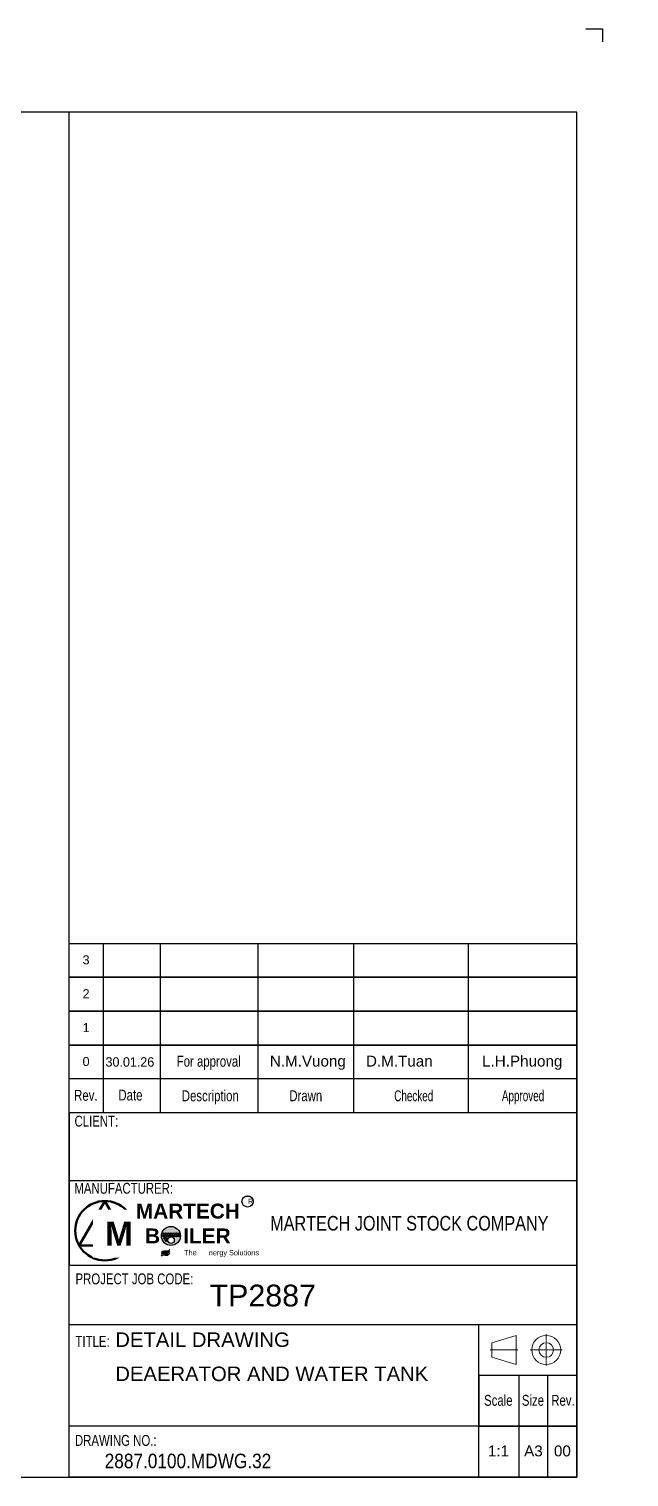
# Model space of a CAD drawing. Header units: millimetres. Extents: x -46397 to 283259, y -8690 to 23983.
# Drawn here: x 239388 to 240677, y -2353 to 756 of the extents above; entities that cross this region are included whole.
import ezdxf
from ezdxf import colors
from ezdxf.entities.mleader import LeaderData, LeaderLine
from ezdxf.enums import TextEntityAlignment as Align
from ezdxf.math import Vec2, Vec3

# ---------------------------------------------------------------- set-up
doc = ezdxf.new("R2010")
doc.units = ezdxf.units.MM
doc.linetypes.add('CENTER', pattern=[2, 1.25, -0.25, 0.25, -0.25])
for name, color, linetype, lineweight in [('DAM_8', 1, 'Continuous', 25), ('DCenterline8', 8, 'CENTER', 5), ('Dtext', 255, 'Continuous', 20)]:
    doc.layers.add(name, color=color, linetype=linetype, lineweight=lineweight)
doc.styles.add('Chu va so', font='arial.ttf')
doc.styles.get("Standard").update_dxf_attribs({"font": 'isocp.shx', "width": 0.8})
doc.styles.add('TCVN', font='arial.ttf')
doc.styles.add('TEXT', font='arial.ttf', dxfattribs={"height": 124})

# ---------------------------------------------------------------- blocks, each defined once
blk = doc.blocks.new('_Dot')
at = {"color": 0, "linetype": 'ByBlock', "lineweight": -2}
blk.add_line((-0.5, 0), (-1, 0), dxfattribs=at)
at = {"color": 0, "linetype": 'ByBlock', "const_width": 0.5}
blk.add_lwpolyline([(-0.25, 0, 1), (0.25, 0, 1)], format="xyb", close=True, dxfattribs=at)
blk = doc.blocks.new('*U1843')
at = {"lineweight": 25}
for p, q in [((3803.5, 1261.2, 0), (3803.5, 860.8, 0)), ((3938.4, 1261.2, 0), (3938.4, 860.8, 0.1)), ((4169.5, 1261.2, 0), (4169.5, 860.8, 0.1)), ((4396.1, 1261.2, 0), (4396.1, 860.8, 0.1)), ((4667, 1261.2, 0), (4667, 860.8, 0.1)), ((3723.4, 701.2), (4924.5, 701.2)), ((4787.6, 240.2, 0), (4787.6, 0)), ((4856.2, 0), (4856.2, 240.2, 0))]:
    blk.add_line(p, q, dxfattribs=at)
at = {"lineweight": 25, "elevation": -0.1}
blk.add_lwpolyline([(4945.4, 3422.5), (4985.2, 3422.5), (4985.2, 3391.8)], dxfattribs=at)
at = {"lineweight": 25}
for points in [[(0, 0), (4924.5, 0), (4924.5, 3225.8), (0, 3225.8)], [(0, 0), (3723.4, 0), (3723.4, 3225.8), (0, 3225.8)], [(3723.4, 1261.2), (4924.5, 1261.2), (4924.5, 0), (3723.4, 0)], [(3723.4, 1261.2), (4924.5, 1261.2), (4924.5, 1181.1), (3723.4, 1181.1)], [(3723.4, 1181.1), (4924.5, 1181.1), (4924.5, 1101), (3723.4, 1101)], [(3723.4, 1101), (4924.5, 1101), (4924.5, 1020.9), (3723.4, 1020.9)], [(3723.4, 1020.9), (4924.5, 1020.9), (4924.5, 940.9), (3723.4, 940.9)], [(3723.4, 500.5), (4924.5, 500.5), (4924.5, 860.8), (3723.4, 860.8)], [(3723.4, 360.3), (4924.5, 360.3), (4924.5, 120.1), (3723.4, 120.1)], [(4692.3, 360.3), (4924.5, 360.3), (4924.5, 0), (4692.3, 0)]]:
    blk.add_lwpolyline(points, close=True, dxfattribs=at)
at = {"lineweight": 50}
blk.add_lwpolyline([(3807.9, 652.2), (3747.3, 547.1), (3868.6, 547.1)], close=True, dxfattribs=at)
at = {"color": 2, "lineweight": 20, "elevation": 0}
blk.add_lwpolyline([(4723.4, 283.1), (4781.3, 266), (4781.3, 334.6), (4723.4, 317.4)], close=True, dxfattribs=at)
at = {"lineweight": 25, "elevation": 0}
blk.add_lwpolyline([(4692.3, 120.1), (4924.5, 120.1), (4924.5, 240.2), (4692.3, 240.2)], close=True, dxfattribs=at)
at = {"lineweight": 50}
blk.add_circle((3807.9, 582.2), 70.1, dxfattribs=at)
at = {"color": 2, "lineweight": 20}
for radius in [34.3, 17.2]:
    blk.add_circle((4852, 300.3, 0), radius, dxfattribs=at)
at = {"layer": 'DCenterline8', "lineweight": 0, "ltscale": 2}
for p, q in [((4852, 338, 0), (4852, 262.5, 0)), ((4814.2, 300.3, 0), (4889.7, 300.3, 0))]:
    blk.add_line(p, q, dxfattribs=at)
at = {"layer": 'DCenterline8', "lineweight": 0}
blk.add_line((4719.6, 300.3, 0), (4784.5, 300.3, 0), dxfattribs=at)
at = {"color": 5, "style": 'Chu va so'}
for s, height, width, p in [('For approval', 25.738, 0.75, (4053.6, 969.8, 0)), ('Rev.', 25.74, 0.75, (3763, 889.3)), ('Date', 25.74, 0.75, (3868.4, 890, 0)), ('Description', 25.738, 0.75, (4057.3, 888.3, 0)), ('Drawn', 25.74, 0.75, (4283.2, 888.3, 0)), ('Checked', 25.74, 0.65, (4538.6, 888.2)), ('Approved', 25.74, 0.65, (4797.2, 888.3, 0)), ('CLIENT:', 25.74, 0.75, (3787.8, 828.3, 0.2)), ('PROJECT JOB CODE:', 25.738, 0.75, (3877.8, 455.5)), ('TITLE:', 25.74, 0.75, (3778.8, 307.7, 0.2)), ('Scale', 25.74, 0.75, (4738.7, 168.4, 0)), ('Size', 25.74, 0.75, (4820.6, 168.4, 0)), ('Rev. ', 25.74, 0.75, (4895.4, 168.4, 0)), ('DRAWING NO.:', 25.738, 0.75, (3833.7, 73.7, 0.2))]:
    blk.add_text(s, height=height, dxfattribs=dict(at, width=width)).set_placement(p, align=Align.CENTER)
at = {"color": 5, "lineweight": 25, "insert": (4131.5, 599.6, 0), "char_height": 34.317, "width": 793.303, "attachment_point": 4, "style": 'Chu va so'}
blk.add_mtext('\\pxqc;{\\W0.8;MARTECH JOINT STOCK COMPANY}', dxfattribs=at)
at = {"layer": 'Dtext', "ltscale": 0.1}
for tag, p, height, style in [('REV_3', (3755.1, 1211.6), 21.4, 'TCVN'), ('FOR_APPROVAL3', (3969.6, 1210.1, -0.2), 25.7, 'TCVN'), ('REV_2', (3755.1, 1131.5), 21.4, 'TCVN'), ('FOR_APPROVAL2', (3969.6, 1130, -0.2), 25.7, 'TCVN'), ('REV_1', (3755.1, 1051.5), 21.4, 'TCVN'), ('FOR_APPROVAL1', (3969.6, 1050, -0.2), 25.7, 'TCVN'), ('REV_0', (3755.1, 971.4), 21.4, 'TCVN'), ('NGUOI_VE', (4198.1, 970.3, -0.2), 25.7, 'TCVN'), ('NGUOI_KIEM_2', (4425.6, 970.3, -0.2), 25.7, 'TCVN'), ('NGUOI_DUYET', (4700.3, 970.3, -0.2), 25.7, 'TCVN'), ('1.1_A4', (4714.1, 48.8, -0.2), 25.7, 'Chu va so'), ('A4_A4', (4799.7, 48.8, -0.2), 25.7, 'Chu va so'), ('REV.', (4870.3, 48.8, -0.2), 25.7, 'Chu va so')]:
    blk.add_attdef(tag, p, '', height=height, dxfattribs=dict(at, style=style))
for tag, p, height, style, width in [('NGAY_REV03', (3809.5, 1210.1, -0.2), 22.3, 'TCVN', 0.95), ('NGAY_REV02', (3809.5, 1130, -0.2), 22.3, 'TCVN', 0.95), ('NGAY_REV01', (3809.5, 1050, -0.2), 22.3, 'TCVN', 0.95), ('NGAY_REV0', (3809.5, 969.9, -0.2), 22.3, 'TCVN', 0.95), ('DWD.NO', (3807.5, 20.9, -0.2), 34.3, 'Chu va so', 0.85)]:
    blk.add_attdef(tag, p, '', height=height, dxfattribs=dict(at, style=style, width=width))
at = {"layer": 'Dtext', "lineweight": 25, "ltscale": 0.1, "style": 'Chu va so'}
for tag, p, height in [('PROJECT_CODE', (4055.5, 403.2), 51.5), ('TITLE1', (3832.6, 307.5, -0.2), 34.3), ('TITLE2', (3832.6, 226.8, -0.2), 34.3), ('TITLE3', (3832.6, 146.7, -0.2), 34.3)]:
    blk.add_attdef(tag, p, '', height=height, dxfattribs=at)
at = {"insert": (3808.3, 603.4), "char_height": 56.383, "attachment_point": 1, "style": 'TEXT', "bg_fill": 2}
blk.add_mtext('\\pxqc;{\\fArial|b1|i0|c0|p34;M}', dxfattribs=at)
at = {"insert": (3882.9, 646.2), "char_height": 35.24, "width": 242.702, "attachment_point": 1, "style": 'TEXT', "bg_fill": 2}
blk.add_mtext('\\pxqc;{\\fArial|b1|i0|c0|p34;MARTECH\\PB    ILER}', dxfattribs=at)
h = blk.add_hatch(color=256)
h.dxf.hatch_style = 1
edge = h.paths.add_edge_path()
edge.add_spline(control_points=[(3941.9, 527), (3942.9, 527.7), (3947.1, 530.9), (3955.9, 526.5), (3960, 531.6), (3961.5, 533.4)], knot_values=[0, 0, 0, 0, 0.315535, 1.31207, 1.873609, 1.873609, 1.873609, 1.873609], degree=3, periodic=0)
edge.add_spline(control_points=[(3961.5, 533.4), (3960.3, 532.3), (3955.6, 528), (3945.9, 533.1), (3942.6, 528), (3941.9, 527)], knot_values=[0, 0, 0, 0, 0.411397, 1.576501, 1.877595, 1.877595, 1.877595, 1.877595], degree=3, periodic=0)
edge = h.paths.add_edge_path()
edge.add_spline(control_points=[(3941.9, 522.6), (3942.9, 523.4), (3947.1, 526.5), (3955.9, 522.2), (3960, 527.2), (3961.5, 529)], knot_values=[0, 0, 0, 0, 0.315535, 1.31207, 1.873609, 1.873609, 1.873609, 1.873609], degree=3, periodic=0)
edge.add_spline(control_points=[(3961.5, 529), (3960.3, 527.9), (3955.6, 523.6), (3945.9, 528.7), (3942.6, 523.7), (3941.9, 522.6)], knot_values=[0, 0, 0, 0, 0.411397, 1.576501, 1.877595, 1.877595, 1.877595, 1.877595], degree=3, periodic=0)
at = {"color": 7}
for centre in [(3946.2, 575.1), (3946.2, 569.8), (3948.6, 564), (3951.4, 575.1), (3951.4, 569.8), (3953, 558.8), (3953.9, 564), (3956.6, 575.1), (3956.6, 569.8), (3961.9, 575.1), (3961.9, 569.8), (3967.2, 575.1), (3967.2, 569.8), (3972.5, 575.1), (3972.5, 569.8), (3977.7, 575.1), (3977.7, 569.8), (3983, 575.1), (3983, 569.8)]:
    blk.add_circle(centre, 2.13, dxfattribs=at)
for points in [[(3941.9, 531.1), (3944.1, 533.8), (3957.6, 534.7), (3961.5, 537.5)], [(3941.9, 531.1), (3945, 533), (3956.6, 533.2), (3961.5, 537.5)], [(3941.9, 527), (3944.1, 529.7), (3957.6, 530.6), (3961.5, 533.4)], [(3941.9, 527), (3945, 528.9), (3956.6, 529.1), (3961.5, 533.4)], [(3941.9, 522.6), (3944.1, 525.3), (3957.6, 526.2), (3961.5, 529)], [(3941.9, 522.6), (3945, 524.5), (3956.6, 524.7), (3961.5, 529)]]:
    blk.add_spline(points, degree=3)
at = {"color": 5, "style": 'Chu va so', "width": 0.75}
blk.add_text('MANUFACTURER:', height=25.738, dxfattribs=at).set_placement((3852.5, 669.6, 0.2), align=Align.CENTER)
at = {"attachment_point": 1, "style": 'TEXT', "bg_fill": 2}
for s, insert, char_height in [('\\pxqc;R', (4146.4, 658), 12.33), ('\\pxqc;The      nergy Solutions', (3995.4, 536.4), 12.334)]:
    blk.add_mtext(s, dxfattribs=dict(at, insert=insert, char_height=char_height))
at = {"layer": 'DAM_8'}
h = blk.add_hatch(color=7, dxfattribs=at)
edge = h.paths.add_edge_path()
edge.add_arc((3964.2, 569.8), 22.5, 191.4592, 461.3375)
edge.add_arc((3964.2, 569.8), 22.5, 101.3375, 191.4592)
edge = h.paths.add_edge_path(flags=16)
edge.add_arc((3953, 558.8), 2.13, -289.458, 11.4592, ccw=False)
edge.add_arc((3953, 558.8), 2.13, 11.4592, 70.542, ccw=False)
edge = h.paths.add_edge_path(flags=16)
edge.add_arc((3983, 569.8), 2.13, -211.5113, 11.4592, ccw=False)
edge.add_arc((3983, 569.8), 2.13, 11.4592, 148.4887, ccw=False)
edge = h.paths.add_edge_path(flags=16)
edge.add_arc((3948.6, 564), 2.13, -304.2526, 11.4592, ccw=False)
edge.add_arc((3948.6, 564), 2.13, 11.4592, 55.7474, ccw=False)
edge = h.paths.add_edge_path(flags=16)
edge.add_arc((3983, 575.1), 2.13, -200.2428, 11.4592, ccw=False)
edge.add_arc((3983, 575.1), 2.13, 11.4592, 159.7572, ccw=False)
edge = h.paths.add_edge_path(flags=16)
edge.add_arc((3977.7, 569.8), 2.13, -219.051, 11.4592, ccw=False)
edge.add_arc((3977.7, 569.8), 2.13, 11.4592, 140.949, ccw=False)
edge = h.paths.add_edge_path(flags=16)
edge.add_arc((3953.9, 564), 2.13, -292.0311, 11.4592, ccw=False)
edge.add_arc((3953.9, 564), 2.13, 11.4592, 67.9689, ccw=False)
edge = h.paths.add_edge_path(flags=16)
edge.add_arc((3946.2, 569.8), 2.13, -319.4544, 11.4592, ccw=False)
edge.add_arc((3946.2, 569.8), 2.13, 11.4592, 40.5456, ccw=False)
edge = h.paths.add_edge_path(flags=16)
edge.add_arc((3977.7, 575.1), 2.13, -206.0119, 11.4592, ccw=False)
edge.add_arc((3977.7, 575.1), 2.13, 11.4592, 153.9881, ccw=False)
edge = h.paths.add_edge_path(flags=16)
edge.add_arc((3964.6, 559.9), 7.64, -262.499, 11.4592, ccw=False)
edge.add_arc((3964.6, 559.9), 7.64, 11.4592, 97.501, ccw=False)
edge = h.paths.add_edge_path(flags=16)
edge.add_arc((3946.2, 575.1), 2.13, -332.7707, 11.4592, ccw=False)
edge.add_arc((3946.2, 575.1), 2.13, 11.4592, 27.2293, ccw=False)
edge = h.paths.add_edge_path(flags=16)
edge.add_arc((3972.5, 569.8), 2.13, -230.166, 11.4592, ccw=False)
edge.add_arc((3972.5, 569.8), 2.13, 11.4592, 129.834, ccw=False)
edge = h.paths.add_edge_path(flags=16)
edge.add_arc((3951.4, 569.8), 2.13, -307.6137, 11.4592, ccw=False)
edge.add_arc((3951.4, 569.8), 2.13, 11.4592, 52.3863, ccw=False)
edge = h.paths.add_edge_path(flags=16)
edge.add_arc((3967.2, 569.8), 2.13, -246.4575, 11.4592, ccw=False)
edge.add_arc((3967.2, 569.8), 2.13, 11.4592, 113.5425, ccw=False)
edge = h.paths.add_edge_path(flags=16)
edge.add_arc((3956.6, 569.8), 2.13, -290.4056, 11.4592, ccw=False)
edge.add_arc((3956.6, 569.8), 2.13, 11.4592, 69.5944, ccw=False)
edge = h.paths.add_edge_path(flags=16)
edge.add_arc((3972.5, 575.1), 2.13, -215.7954, 11.4592, ccw=False)
edge.add_arc((3972.5, 575.1), 2.13, 11.4592, 144.2046, ccw=False)
edge = h.paths.add_edge_path(flags=16)
edge.add_arc((3961.9, 569.8), 2.13, -268.4837, 11.4592, ccw=False)
edge.add_arc((3961.9, 569.8), 2.13, 11.4592, 91.5163, ccw=False)
edge = h.paths.add_edge_path(flags=16)
edge.add_arc((3951.4, 575.1), 2.13, -322.0207, 11.4592, ccw=False)
edge.add_arc((3951.4, 575.1), 2.13, 11.4592, 37.9793, ccw=False)
edge = h.paths.add_edge_path(flags=16)
edge.add_arc((3961.9, 575.1), 2.13, -267.4803, 11.4592, ccw=False)
edge.add_arc((3961.9, 575.1), 2.13, 11.4592, 92.5197, ccw=False)
edge = h.paths.add_edge_path(flags=16)
edge.add_arc((3967.2, 575.1), 2.13, -234.0834, 11.4592, ccw=False)
edge.add_arc((3967.2, 575.1), 2.13, 11.4592, 125.9166, ccw=False)
edge = h.paths.add_edge_path(flags=16)
edge.add_arc((3956.6, 575.1), 2.13, -301.7345, 11.4592, ccw=False)
edge.add_arc((3956.6, 575.1), 2.13, 11.4592, 58.2655, ccw=False)
blk.add_circle((4145.5, 651.5), 13.4)
at = {"color": 7}
for centre, radius in [((3964.2, 569.8), 22.5), ((3964.6, 559.9), 7.64)]:
    blk.add_circle(centre, radius, dxfattribs=at)

msp = doc.modelspace()

# ---------------------------------------------------------------- leaders
at = {"color": 3, "ltscale": 5}
ml = msp.add_multileader_mtext('Standard', dxfattribs=at)
ml.set_content('{\\fArial|b0|i0|c0|p34;Khoan lỗ %%C10 cho cùm ống DN200 (theo thực tế)}', color=3)
ml.set_leader_properties(lineweight=9)
ml.set_arrow_properties(name='DOT')
ml.build(insert=Vec2(0, 0))
ml.multileader.update_dxf_attribs({"has_dogleg": 0, "text_left_attachment_type": 5, "text_right_attachment_type": 6, "dogleg_length": 0.1, "arrow_head_size": 17.4, "scale": 300})
ctx = ml.context
ctx.base_point, ctx.scale, ctx.char_height, ctx.arrow_head_size, ctx.landing_gap_size, ctx.plane_origin = Vec3(148509.96, 665.28), 300, 24, 17.4, 18, Vec3(149312.43, -378.76)
ctx.left_attachment, ctx.right_attachment = 5, 6
notes = []
notes.append((ctx, [(0, (1, 1, 0), (148878.33, 716.29), (-1, 0), 30, [(0, [(149054.42, 441.35)], 0, [])])]))
ctx.mtext.insert, ctx.mtext.width, ctx.mtext.flow_direction = Vec3(148527.96, 747.35), 309.9931, 5
ml = msp.add_multileader_mtext('Standard', dxfattribs=at)
ml.set_content('{\\fArial|b0|i0|c0|p34;Khoan lỗ %%C10 cho cùm ống DN100 (theo thực tế)}', color=3)
ml.set_leader_properties(lineweight=9)
ml.set_arrow_properties(name='DOT')
ml.build(insert=Vec2(0, 0))
ml.multileader.update_dxf_attribs({"has_dogleg": 0, "text_left_attachment_type": 5, "text_right_attachment_type": 6, "dogleg_length": 0.1, "arrow_head_size": 17.4, "scale": 300})
ctx = ml.context
ctx.base_point, ctx.scale, ctx.char_height, ctx.arrow_head_size, ctx.landing_gap_size, ctx.plane_origin = Vec3(149602.55, 578.05), 300, 24, 17.4, 18, Vec3(149253.66, -389.59)
ctx.left_attachment, ctx.right_attachment = 5, 6
notes.append((ctx, [(0, (1, 1, 0), (149572.55, 578.05), (1, 0), 30, [(0, [(149511.66, 430.53)], 0, [])])]))
ctx.mtext.insert, ctx.mtext.width, ctx.mtext.flow_direction = Vec3(149620.55, 660.13), 306.4046, 5
for ctx, leaders in notes:
    for number, flags, end, landing, length, lines in leaders:
        leader = LeaderData()
        leader.index, (leader.has_last_leader_line, leader.has_dogleg_vector, leader.attachment_direction) = number, flags
        leader.last_leader_point, leader.dogleg_vector, leader.dogleg_length = Vec3(end), Vec3(landing), length
        for number, points, colour, breaks in lines:
            line = LeaderLine()
            line.index, line.vertices, line.color, line.breaks = number, Vec3.list(points), colors.encode_raw_color(colour), breaks
            leader.lines.append(line)
        ctx.leaders.append(leader)

# ---------------------------------------------------------------- next in the draw order: block references
ref = msp.add_blockref('*U1843', (236091.56, -2353.13, -0.12), dxfattribs=dict(xscale=0.9084576280678549, yscale=0.9084576280678549, zscale=0.9084576280678549))
ref.add_attrib('PROJECT_CODE', 'TP2887', (239775.82, -1986.82, -0.12), dxfattribs={"layer": 'Dtext', "lineweight": 25, "ltscale": 0.1, "height": 46.763, "style": 'Chu va so'})
ref.add_attrib('TITLE1', 'DETAIL DRAWING', (239573.3, -2073.78, -0.3), dxfattribs={"layer": 'Dtext', "lineweight": 25, "ltscale": 0.1, "height": 31.1755, "style": 'Chu va so'})
ref.add_attrib('TITLE2', 'DEAERATOR AND WATER TANK', (239573.3, -2147.09, -0.3), dxfattribs={"layer": 'Dtext', "lineweight": 25, "ltscale": 0.1, "height": 31.1755, "style": 'Chu va so'})
ref.add_attrib('DWD.NO', '2887.0100.MDWG.32', (239550.5, -2334.16, -0.3), dxfattribs={"layer": 'Dtext', "ltscale": 0.1, "height": 31.1755, "style": 'Chu va so', "width": 0.85})
ref.add_attrib('1.1_A4', '1:1', (240374.12, -2308.76, -0.3), dxfattribs={"layer": 'Dtext', "ltscale": 0.1, "height": 23.382, "style": 'Chu va so'})
ref.add_attrib('A4_A4', 'A3', (240451.93, -2308.76, -0.3), dxfattribs={"layer": 'Dtext', "ltscale": 0.1, "height": 23.382, "style": 'Chu va so'})
ref.add_attrib('REV.', '00', (240516, -2308.76, -0.3), dxfattribs={"layer": 'Dtext', "ltscale": 0.1, "height": 23.382, "style": 'Chu va so'})
ref.add_attrib('REV_0', '0', (239502.93, -1470.66, -0.12), dxfattribs={"layer": 'Dtext', "ltscale": 0.1, "height": 19.48, "style": 'TCVN'})
ref.add_attrib('NGAY_REV0', '30.01.26', (239552.31, -1472.03, -0.31), dxfattribs={"layer": 'Dtext', "ltscale": 0.1, "height": 20.264, "style": 'TCVN', "width": 0.95})
ref.add_attrib('NGUOI_VE', 'N.M.Vuong', (239905.4, -1471.7, -0.29), dxfattribs={"layer": 'Dtext', "ltscale": 0.1, "height": 23.382, "style": 'TCVN'})
ref.add_attrib('NGUOI_KIEM_2', 'D.M.Tuan', (240112.02, -1471.7, -0.31), dxfattribs={"layer": 'Dtext', "ltscale": 0.1, "height": 23.382, "style": 'TCVN'})
ref.add_attrib('NGUOI_DUYET', 'L.H.Phuong', (240361.6, -1471.7, -0.31), dxfattribs={"layer": 'Dtext', "ltscale": 0.1, "height": 23.382, "style": 'TCVN'})
ref.add_attrib('REV_1', '1', (239502.93, -1397.92, -0.12), dxfattribs={"layer": 'Dtext', "ltscale": 0.1, "height": 19.48, "style": 'TCVN'})
ref.add_attrib('REV_2', '2', (239502.93, -1325.18, -0.12), dxfattribs={"layer": 'Dtext', "ltscale": 0.1, "height": 19.48, "style": 'TCVN'})
ref.add_attrib('REV_3', '3', (239502.93, -1252.43, -0.12), dxfattribs={"layer": 'Dtext', "ltscale": 0.1, "height": 19.48, "style": 'TCVN'})

doc.saveas('drawing.dxf')
